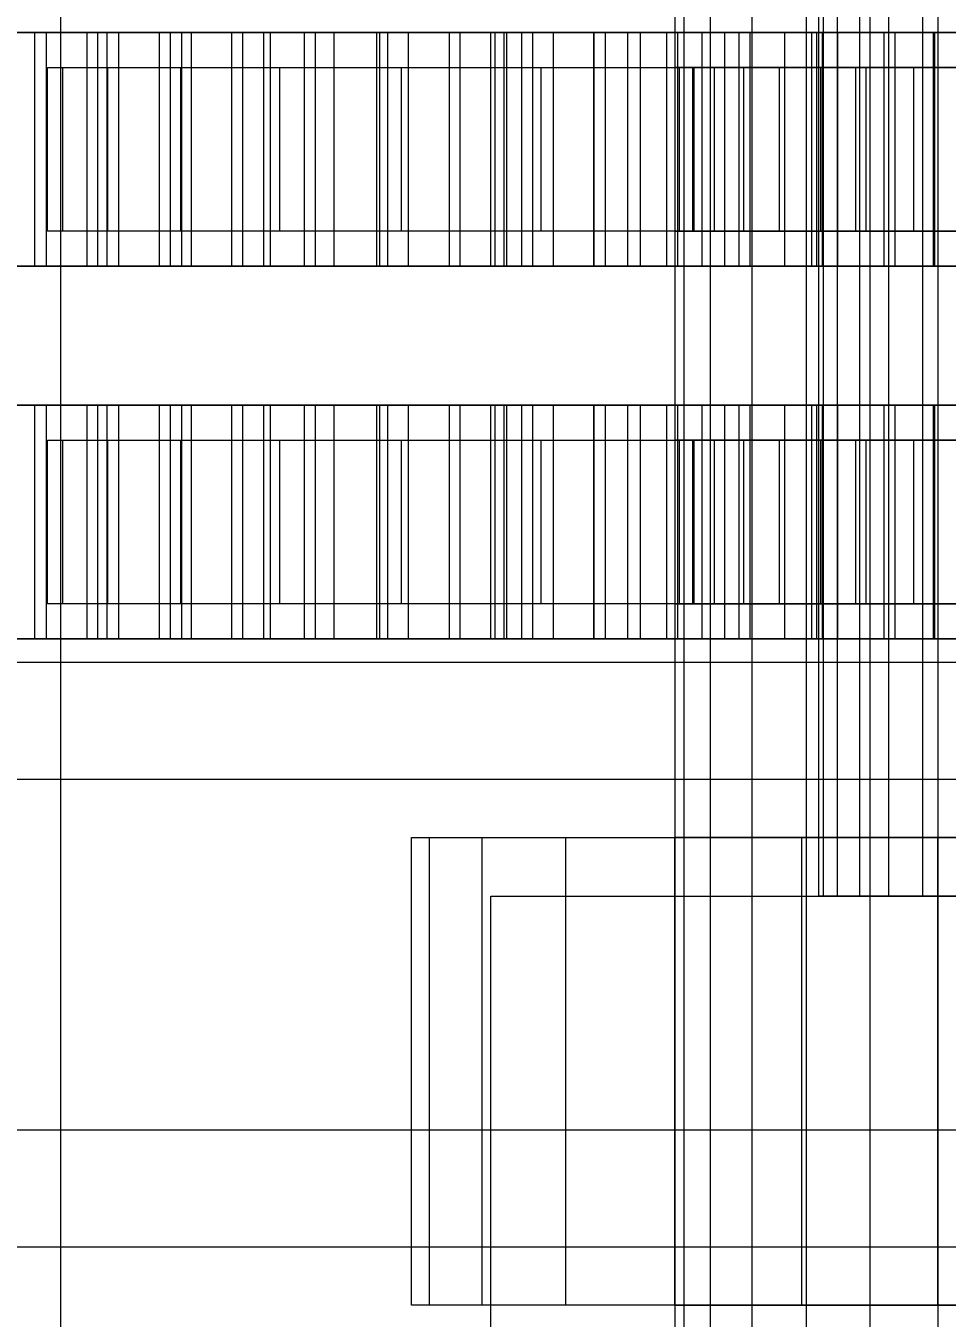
# Model space of a CAD drawing. Header units: millimetres. Extents: x -191664 to 191490, y -197311 to 10263.
# Drawn here: x 20756.7 to 20835.5, y -129306.1 to -129195.6 of the extents above; entities that cross this region are included whole.
import ezdxf

# ---------------------------------------------------------------- set-up
doc = ezdxf.new("R2010")
doc.units = ezdxf.units.MM
doc.layers.add('DET_secador_superior', color=7, linetype='Continuous', lineweight=0)
doc.layers.add('R15_COTAS_TRANSPORTE_P', color=1, linetype='Continuous', lineweight=0)
doc.dimstyles.new('PLANTA_20', dxfattribs={"dimtxt": 50, "dimasz": 30, "dimexe": 30, "dimexo": 16, "dimgap": 20, "dimtad": 1, "dimtih": 1, "dimtoh": 1, "dimdec": 1, "dimzin": 0, "dimdsep": 46, "dimcen": 0.09, "dimadec": 0, "dimazin": 0, "dimtfac": 1, "dimtdec": 4, "dimtofl": 0, "dimtmove": 0, "dimatfit": 3, "dimfxl": 1, "dimtolj": 1, "dimtzin": 0, "dimarcsym": 0})

# ---------------------------------------------------------------- blocks, each defined once
blk = doc.blocks.new('*D133')
at = {"layer": 'Defpoints', "color": 0, "transparency": 16777216}
for p in [(439.69, -194147.98), (217.89, -194406.09), (-500, -194490), (-500, -194490), (500, -194490)]:
    blk.add_point(p, dxfattribs=at)
at = {"layer": 'R15_COTAS_TRANSPORTE_P', "color": 0, "lineweight": -2, "transparency": 16777216}
blk.add_arc((-500, -194490), 722.77, 2.37834, 17.62166, dxfattribs=at)
at = {"layer": 'R15_COTAS_TRANSPORTE_P', "color": 0, "transparency": 16777216}
for points in [[(184.12, -194272.81), (193.59, -194269.58), (179.18, -194242.8)], [(227.15, -194459.9), (217.15, -194460.11), (222.77, -194490)]]:
    blk.add_solid(points, dxfattribs=at)

msp = doc.modelspace()

# ---------------------------------------------------------------- linework, layer by layer
at = {"layer": 'DET_secador_superior', "color": 9, "true_color": 0xbcc6c9}
for p, q in [((20812.21, -129080), (20812.21, -129340)), ((20812.98, -129080), (20812.98, -129340)), ((20815.23, -129080), (20815.23, -129340)), ((20818.8, -129080), (20818.8, -129340)), ((20823.46, -129080), (20823.46, -129340)), ((20828.89, -129080), (20828.89, -129340)), ((20834.71, -129080), (20834.71, -129340))]:
    msp.add_line(p, q, dxfattribs=at)
at = {"layer": 'DET_secador_superior', "color": 253, "true_color": 0xa6b3ba}
for p, q in [((20759.71, -129105), (20759.71, -129400)), ((20549.71, -129250), (20759.71, -129250)), ((20729.71, -129250), (20939.71, -129250)), ((20759.71, -129250), (20759.71, -129400)), ((20796.5, -129330), (20796.5, -129270)), ((20796.5, -129270), (20876.5, -129270))]:
    msp.add_line(p, q, dxfattribs=at)
at = {"layer": 'DET_secador_superior', "color": 253, "true_color": 0xabb8bc}
for p, q in [((20824.5, -129165), (20824.5, -129270)), ((20824.91, -129165), (20824.91, -129270)), ((20826.11, -129165), (20826.11, -129270)), ((20828.01, -129165), (20828.01, -129270)), ((20830.5, -129165), (20830.5, -129270)), ((20833.39, -129165), (20833.39, -129270)), ((20824.91, -129270), (20824.5, -129270)), ((20826.11, -129270), (20824.91, -129270)), ((20828.01, -129270), (20826.11, -129270)), ((20830.5, -129270), (20828.01, -129270)), ((20833.39, -129270), (20830.5, -129270)), ((20836.5, -129270), (20833.39, -129270))]:
    msp.add_line(p, q, dxfattribs=at)
at = {"layer": 'DET_secador_superior', "color": 8, "true_color": 0x657a85}
for p, q in [((20745.11, -129196.12), (20758.47, -129196.12)), ((20762.9, -129196.12), (20749.55, -129196.12)), ((20751.31, -129196.12), (20757.5, -129196.12)), ((20751.31, -129196.12), (20764.66, -129196.12)), ((20758.47, -129196.12), (20752.27, -129196.12)), ((20769.1, -129196.12), (20755.74, -129196.12)), ((20755.74, -129196.12), (20761.94, -129196.12)), ((20762.9, -129196.12), (20756.71, -129196.12)), ((20757.5, -129216.12), (20757.5, -129196.12)), ((20757.5, -129196.12), (20763.7, -129196.12)), ((20757.5, -129196.12), (20770.86, -129196.12)), ((20764.66, -129196.12), (20758.47, -129196.12)), ((20758.47, -129196.12), (20758.47, -129216.12)), ((20761.94, -129196.12), (20761.94, -129216.12)), ((20775.3, -129196.12), (20761.94, -129196.12)), ((20761.94, -129196.12), (20768.13, -129196.12)), ((20762.9, -129216.12), (20762.9, -129196.12)), ((20769.1, -129196.12), (20762.9, -129196.12)), ((20763.7, -129216.12), (20763.7, -129196.12)), ((20763.7, -129196.12), (20770.08, -129196.12)), ((20763.7, -129196.12), (20777.06, -129196.12)), ((20770.86, -129196.12), (20764.66, -129196.12)), ((20764.66, -129196.12), (20764.66, -129216.12)), ((20768.13, -129196.12), (20768.13, -129216.12)), ((20781.49, -129196.12), (20768.13, -129196.12)), ((20768.13, -129196.12), (20774.33, -129196.12)), ((20769.1, -129216.12), (20769.1, -129196.12)), ((20775.3, -129196.12), (20769.1, -129196.12)), ((20770.08, -129216.12), (20770.08, -129196.12)), ((20770.08, -129196.12), (20777.66, -129196.12)), ((20770.08, -129196.12), (20783.07, -129196.12)), ((20777.06, -129196.12), (20770.86, -129196.12)), ((20770.86, -129196.12), (20770.86, -129216.12)), ((20774.33, -129196.12), (20774.33, -129216.12)), ((20787.69, -129196.12), (20774.33, -129196.12)), ((20774.33, -129196.12), (20780.53, -129196.12)), ((20775.3, -129216.12), (20775.3, -129196.12)), ((20781.49, -129196.12), (20775.3, -129196.12)), ((20783.07, -129196.12), (20777.06, -129196.12)), ((20777.06, -129196.12), (20777.06, -129216.12)), ((20777.66, -129216.12), (20777.66, -129196.12)), ((20777.66, -129196.12), (20786.99, -129196.12)), ((20777.66, -129196.12), (20789.42, -129196.12)), ((20780.53, -129196.12), (20780.53, -129216.12)), ((20793.88, -129196.12), (20780.53, -129196.12)), ((20780.53, -129196.12), (20786.72, -129196.12)), ((20781.49, -129216.12), (20781.49, -129196.12)), ((20787.69, -129196.12), (20781.49, -129196.12)), ((20789.42, -129196.12), (20783.07, -129196.12)), ((20783.07, -129196.12), (20783.07, -129216.12)), ((20786.72, -129196.12), (20786.72, -129216.12)), ((20800.08, -129196.12), (20786.72, -129196.12)), ((20786.72, -129196.12), (20792.92, -129196.12)), ((20786.99, -129216.12), (20786.99, -129196.12)), ((20786.99, -129196.12), (20797.63, -129196.12)), ((20786.99, -129196.12), (20796.82, -129196.12)), ((20787.69, -129216.12), (20787.69, -129196.12)), ((20793.88, -129196.12), (20787.69, -129196.12)), ((20796.82, -129196.12), (20789.42, -129196.12)), ((20789.42, -129196.12), (20789.42, -129216.12)), ((20792.92, -129196.12), (20792.92, -129216.12)), ((20806.28, -129196.12), (20792.92, -129196.12)), ((20792.92, -129196.12), (20799.11, -129196.12)), ((20793.88, -129216.12), (20793.88, -129196.12)), ((20800.08, -129196.12), (20793.88, -129196.12)), ((20805.27, -129196.12), (20796.82, -129196.12)), ((20796.82, -129196.12), (20796.82, -129216.12)), ((20797.63, -129216.12), (20797.63, -129196.12)), ((20797.63, -129196.12), (20809.28, -129196.12)), ((20797.63, -129196.12), (20805.27, -129196.12)), ((20799.11, -129196.12), (20799.11, -129216.12)), ((20812.47, -129196.12), (20799.11, -129196.12)), ((20799.11, -129196.12), (20805.31, -129196.12)), ((20800.08, -129216.12), (20800.08, -129196.12)), ((20806.28, -129196.12), (20800.08, -129196.12)), ((20814.52, -129196.12), (20805.27, -129196.12)), ((20805.27, -129196.12), (20805.27, -129216.12)), ((20805.31, -129196.12), (20805.31, -129216.12)), ((20818.67, -129196.12), (20805.31, -129196.12)), ((20805.31, -129196.12), (20811.51, -129196.12)), ((20806.28, -129216.12), (20806.28, -129196.12)), ((20812.47, -129196.12), (20806.28, -129196.12)), ((20809.28, -129216.12), (20809.28, -129196.12)), ((20809.28, -129196.12), (20821.63, -129196.12)), ((20809.28, -129196.12), (20814.52, -129196.12)), ((20811.51, -129196.12), (20811.51, -129216.12)), ((20824.86, -129196.12), (20811.51, -129196.12)), ((20811.51, -129196.12), (20817.7, -129196.12)), ((20812.47, -129216.12), (20812.47, -129196.12)), ((20818.67, -129196.12), (20812.47, -129196.12)), ((20824.33, -129196.12), (20814.52, -129196.12)), ((20814.52, -129196.12), (20814.52, -129216.12)), ((20817.7, -129196.12), (20817.7, -129216.12)), ((20831.06, -129196.12), (20817.7, -129196.12)), ((20817.7, -129196.12), (20823.9, -129196.12)), ((20818.67, -129216.12), (20818.67, -129196.12)), ((20824.86, -129196.12), (20818.67, -129196.12)), ((20821.63, -129216.12), (20821.63, -129196.12)), ((20821.63, -129196.12), (20834.35, -129196.12)), ((20821.63, -129196.12), (20824.33, -129196.12)), ((20823.9, -129196.12), (20823.9, -129216.12)), ((20837.26, -129196.12), (20823.9, -129196.12)), ((20823.9, -129196.12), (20830.1, -129196.12)), ((20834.42, -129196.12), (20824.33, -129196.12)), ((20824.33, -129196.12), (20824.33, -129216.12)), ((20824.86, -129216.12), (20824.86, -129196.12)), ((20831.06, -129196.12), (20824.86, -129196.12)), ((20830.1, -129196.12), (20830.1, -129216.12)), ((20843.45, -129196.12), (20830.1, -129196.12)), ((20830.1, -129196.12), (20836.29, -129196.12)), ((20831.06, -129216.12), (20831.06, -129196.12)), ((20837.26, -129196.12), (20831.06, -129196.12)), ((20834.35, -129216.12), (20834.35, -129196.12)), ((20834.35, -129196.12), (20847.07, -129196.12)), ((20834.35, -129196.12), (20834.42, -129196.12)), ((20844.52, -129196.12), (20834.42, -129196.12)), ((20834.42, -129196.12), (20834.42, -129216.12)), ((20758.47, -129216.12), (20745.11, -129216.12)), ((20749.55, -129216.12), (20762.9, -129216.12)), ((20757.5, -129216.12), (20751.31, -129216.12)), ((20764.66, -129216.12), (20751.31, -129216.12)), ((20752.27, -129216.12), (20758.47, -129216.12)), ((20755.74, -129216.12), (20769.1, -129216.12)), ((20761.94, -129216.12), (20755.74, -129216.12)), ((20756.71, -129216.12), (20762.9, -129216.12)), ((20763.7, -129216.12), (20757.5, -129216.12)), ((20770.86, -129216.12), (20757.5, -129216.12)), ((20758.47, -129216.12), (20764.66, -129216.12)), ((20761.94, -129216.12), (20775.3, -129216.12)), ((20768.13, -129216.12), (20761.94, -129216.12)), ((20762.9, -129216.12), (20769.1, -129216.12)), ((20770.08, -129216.12), (20763.7, -129216.12)), ((20777.06, -129216.12), (20763.7, -129216.12)), ((20764.66, -129216.12), (20770.86, -129216.12)), ((20768.13, -129216.12), (20781.49, -129216.12)), ((20774.33, -129216.12), (20768.13, -129216.12)), ((20769.1, -129216.12), (20775.3, -129216.12)), ((20777.66, -129216.12), (20770.08, -129216.12)), ((20783.07, -129216.12), (20770.08, -129216.12)), ((20770.86, -129216.12), (20777.06, -129216.12)), ((20774.33, -129216.12), (20787.69, -129216.12)), ((20780.53, -129216.12), (20774.33, -129216.12)), ((20775.3, -129216.12), (20781.49, -129216.12)), ((20777.06, -129216.12), (20783.07, -129216.12)), ((20786.99, -129216.12), (20777.66, -129216.12)), ((20789.42, -129216.12), (20777.66, -129216.12)), ((20780.53, -129216.12), (20793.88, -129216.12)), ((20786.72, -129216.12), (20780.53, -129216.12)), ((20781.49, -129216.12), (20787.69, -129216.12)), ((20783.07, -129216.12), (20789.42, -129216.12)), ((20786.72, -129216.12), (20800.08, -129216.12)), ((20792.92, -129216.12), (20786.72, -129216.12)), ((20797.63, -129216.12), (20786.99, -129216.12)), ((20796.82, -129216.12), (20786.99, -129216.12)), ((20787.69, -129216.12), (20793.88, -129216.12)), ((20789.42, -129216.12), (20796.82, -129216.12)), ((20792.92, -129216.12), (20806.28, -129216.12)), ((20799.11, -129216.12), (20792.92, -129216.12)), ((20793.88, -129216.12), (20800.08, -129216.12)), ((20796.82, -129216.12), (20805.27, -129216.12)), ((20809.28, -129216.12), (20797.63, -129216.12)), ((20805.27, -129216.12), (20797.63, -129216.12)), ((20799.11, -129216.12), (20812.47, -129216.12)), ((20805.31, -129216.12), (20799.11, -129216.12)), ((20800.08, -129216.12), (20806.28, -129216.12)), ((20805.27, -129216.12), (20814.52, -129216.12)), ((20805.31, -129216.12), (20818.67, -129216.12)), ((20811.51, -129216.12), (20805.31, -129216.12)), ((20806.28, -129216.12), (20812.47, -129216.12)), ((20821.63, -129216.12), (20809.28, -129216.12)), ((20814.52, -129216.12), (20809.28, -129216.12)), ((20811.51, -129216.12), (20824.86, -129216.12)), ((20817.7, -129216.12), (20811.51, -129216.12)), ((20812.47, -129216.12), (20818.67, -129216.12)), ((20814.52, -129216.12), (20824.33, -129216.12)), ((20817.7, -129216.12), (20831.06, -129216.12)), ((20823.9, -129216.12), (20817.7, -129216.12)), ((20818.67, -129216.12), (20824.86, -129216.12)), ((20834.35, -129216.12), (20821.63, -129216.12)), ((20824.33, -129216.12), (20821.63, -129216.12)), ((20823.9, -129216.12), (20837.26, -129216.12)), ((20830.1, -129216.12), (20823.9, -129216.12)), ((20824.33, -129216.12), (20834.42, -129216.12)), ((20824.86, -129216.12), (20831.06, -129216.12)), ((20830.1, -129216.12), (20843.45, -129216.12)), ((20836.29, -129216.12), (20830.1, -129216.12)), ((20831.06, -129216.12), (20837.26, -129216.12)), ((20847.07, -129216.12), (20834.35, -129216.12)), ((20834.42, -129216.12), (20834.35, -129216.12)), ((20834.42, -129216.12), (20844.52, -129216.12)), ((20745.11, -129228), (20758.47, -129228)), ((20762.9, -129228), (20749.55, -129228)), ((20751.31, -129228), (20757.5, -129228)), ((20751.31, -129228), (20764.66, -129228)), ((20758.47, -129228), (20752.27, -129228)), ((20769.1, -129228), (20755.74, -129228)), ((20755.74, -129228), (20761.94, -129228)), ((20762.9, -129228), (20756.71, -129228)), ((20757.5, -129248), (20757.5, -129228)), ((20757.5, -129228), (20763.7, -129228)), ((20757.5, -129228), (20770.86, -129228)), ((20764.66, -129228), (20758.47, -129228)), ((20758.47, -129228), (20758.47, -129248)), ((20761.94, -129228), (20761.94, -129248)), ((20775.3, -129228), (20761.94, -129228)), ((20761.94, -129228), (20768.13, -129228)), ((20762.9, -129248), (20762.9, -129228)), ((20769.1, -129228), (20762.9, -129228)), ((20763.7, -129248), (20763.7, -129228)), ((20763.7, -129228), (20770.08, -129228)), ((20763.7, -129228), (20777.06, -129228)), ((20770.86, -129228), (20764.66, -129228)), ((20764.66, -129228), (20764.66, -129248)), ((20768.13, -129228), (20768.13, -129248)), ((20781.49, -129228), (20768.13, -129228)), ((20768.13, -129228), (20774.33, -129228)), ((20769.1, -129248), (20769.1, -129228)), ((20775.3, -129228), (20769.1, -129228)), ((20770.08, -129248), (20770.08, -129228)), ((20770.08, -129228), (20777.66, -129228)), ((20770.08, -129228), (20783.07, -129228)), ((20777.06, -129228), (20770.86, -129228)), ((20770.86, -129228), (20770.86, -129248)), ((20774.33, -129228), (20774.33, -129248)), ((20787.69, -129228), (20774.33, -129228)), ((20774.33, -129228), (20780.53, -129228)), ((20775.3, -129248), (20775.3, -129228)), ((20781.49, -129228), (20775.3, -129228)), ((20783.07, -129228), (20777.06, -129228)), ((20777.06, -129228), (20777.06, -129248)), ((20777.66, -129248), (20777.66, -129228)), ((20777.66, -129228), (20786.99, -129228)), ((20777.66, -129228), (20789.42, -129228)), ((20780.53, -129228), (20780.53, -129248)), ((20793.88, -129228), (20780.53, -129228)), ((20780.53, -129228), (20786.72, -129228)), ((20781.49, -129248), (20781.49, -129228)), ((20787.69, -129228), (20781.49, -129228)), ((20789.42, -129228), (20783.07, -129228)), ((20783.07, -129228), (20783.07, -129248)), ((20786.72, -129228), (20786.72, -129248)), ((20800.08, -129228), (20786.72, -129228)), ((20786.72, -129228), (20792.92, -129228)), ((20786.99, -129248), (20786.99, -129228)), ((20786.99, -129228), (20797.63, -129228)), ((20786.99, -129228), (20796.82, -129228)), ((20787.69, -129248), (20787.69, -129228)), ((20793.88, -129228), (20787.69, -129228)), ((20796.82, -129228), (20789.42, -129228)), ((20789.42, -129228), (20789.42, -129248)), ((20792.92, -129228), (20792.92, -129248)), ((20806.28, -129228), (20792.92, -129228)), ((20792.92, -129228), (20799.11, -129228)), ((20793.88, -129248), (20793.88, -129228)), ((20800.08, -129228), (20793.88, -129228)), ((20805.27, -129228), (20796.82, -129228)), ((20796.82, -129228), (20796.82, -129248)), ((20797.63, -129248), (20797.63, -129228)), ((20797.63, -129228), (20809.28, -129228)), ((20797.63, -129228), (20805.27, -129228)), ((20799.11, -129228), (20799.11, -129248)), ((20812.47, -129228), (20799.11, -129228)), ((20799.11, -129228), (20805.31, -129228)), ((20800.08, -129248), (20800.08, -129228)), ((20806.28, -129228), (20800.08, -129228)), ((20814.52, -129228), (20805.27, -129228)), ((20805.27, -129228), (20805.27, -129248)), ((20805.31, -129228), (20805.31, -129248)), ((20818.67, -129228), (20805.31, -129228)), ((20805.31, -129228), (20811.51, -129228)), ((20806.28, -129248), (20806.28, -129228)), ((20812.47, -129228), (20806.28, -129228)), ((20809.28, -129248), (20809.28, -129228)), ((20809.28, -129228), (20821.63, -129228)), ((20809.28, -129228), (20814.52, -129228)), ((20811.51, -129228), (20811.51, -129248)), ((20824.86, -129228), (20811.51, -129228)), ((20811.51, -129228), (20817.7, -129228)), ((20812.47, -129248), (20812.47, -129228)), ((20818.67, -129228), (20812.47, -129228)), ((20824.33, -129228), (20814.52, -129228)), ((20814.52, -129228), (20814.52, -129248)), ((20817.7, -129228), (20817.7, -129248)), ((20831.06, -129228), (20817.7, -129228)), ((20817.7, -129228), (20823.9, -129228)), ((20818.67, -129248), (20818.67, -129228)), ((20824.86, -129228), (20818.67, -129228)), ((20821.63, -129248), (20821.63, -129228)), ((20821.63, -129228), (20834.35, -129228)), ((20821.63, -129228), (20824.33, -129228)), ((20823.9, -129228), (20823.9, -129248)), ((20837.26, -129228), (20823.9, -129228)), ((20823.9, -129228), (20830.1, -129228)), ((20834.42, -129228), (20824.33, -129228)), ((20824.33, -129228), (20824.33, -129248)), ((20824.86, -129248), (20824.86, -129228)), ((20831.06, -129228), (20824.86, -129228)), ((20830.1, -129228), (20830.1, -129248)), ((20843.45, -129228), (20830.1, -129228)), ((20830.1, -129228), (20836.29, -129228)), ((20831.06, -129248), (20831.06, -129228)), ((20837.26, -129228), (20831.06, -129228)), ((20834.35, -129248), (20834.35, -129228)), ((20834.35, -129228), (20847.07, -129228)), ((20834.35, -129228), (20834.42, -129228)), ((20844.52, -129228), (20834.42, -129228)), ((20834.42, -129228), (20834.42, -129248)), ((20758.47, -129248), (20745.11, -129248)), ((20749.55, -129248), (20762.9, -129248)), ((20757.5, -129248), (20751.31, -129248)), ((20764.66, -129248), (20751.31, -129248)), ((20752.27, -129248), (20758.47, -129248)), ((20755.74, -129248), (20769.1, -129248)), ((20761.94, -129248), (20755.74, -129248)), ((20756.71, -129248), (20762.9, -129248)), ((20763.7, -129248), (20757.5, -129248)), ((20770.86, -129248), (20757.5, -129248)), ((20758.47, -129248), (20764.66, -129248)), ((20761.94, -129248), (20775.3, -129248)), ((20768.13, -129248), (20761.94, -129248)), ((20762.9, -129248), (20769.1, -129248)), ((20770.08, -129248), (20763.7, -129248)), ((20777.06, -129248), (20763.7, -129248)), ((20764.66, -129248), (20770.86, -129248)), ((20768.13, -129248), (20781.49, -129248)), ((20774.33, -129248), (20768.13, -129248)), ((20769.1, -129248), (20775.3, -129248)), ((20777.66, -129248), (20770.08, -129248)), ((20783.07, -129248), (20770.08, -129248)), ((20770.86, -129248), (20777.06, -129248)), ((20774.33, -129248), (20787.69, -129248)), ((20780.53, -129248), (20774.33, -129248)), ((20775.3, -129248), (20781.49, -129248)), ((20777.06, -129248), (20783.07, -129248)), ((20786.99, -129248), (20777.66, -129248)), ((20789.42, -129248), (20777.66, -129248)), ((20780.53, -129248), (20793.88, -129248)), ((20786.72, -129248), (20780.53, -129248)), ((20781.49, -129248), (20787.69, -129248)), ((20783.07, -129248), (20789.42, -129248)), ((20786.72, -129248), (20800.08, -129248)), ((20792.92, -129248), (20786.72, -129248)), ((20797.63, -129248), (20786.99, -129248)), ((20796.82, -129248), (20786.99, -129248)), ((20787.69, -129248), (20793.88, -129248)), ((20789.42, -129248), (20796.82, -129248)), ((20792.92, -129248), (20806.28, -129248)), ((20799.11, -129248), (20792.92, -129248)), ((20793.88, -129248), (20800.08, -129248)), ((20796.82, -129248), (20805.27, -129248)), ((20809.28, -129248), (20797.63, -129248)), ((20805.27, -129248), (20797.63, -129248)), ((20799.11, -129248), (20812.47, -129248)), ((20805.31, -129248), (20799.11, -129248)), ((20800.08, -129248), (20806.28, -129248)), ((20805.27, -129248), (20814.52, -129248)), ((20805.31, -129248), (20818.67, -129248)), ((20811.51, -129248), (20805.31, -129248)), ((20806.28, -129248), (20812.47, -129248)), ((20821.63, -129248), (20809.28, -129248)), ((20814.52, -129248), (20809.28, -129248)), ((20811.51, -129248), (20824.86, -129248)), ((20817.7, -129248), (20811.51, -129248)), ((20812.47, -129248), (20818.67, -129248)), ((20814.52, -129248), (20824.33, -129248)), ((20817.7, -129248), (20831.06, -129248)), ((20823.9, -129248), (20817.7, -129248)), ((20818.67, -129248), (20824.86, -129248)), ((20834.35, -129248), (20821.63, -129248)), ((20824.33, -129248), (20821.63, -129248)), ((20823.9, -129248), (20837.26, -129248)), ((20830.1, -129248), (20823.9, -129248)), ((20824.33, -129248), (20834.42, -129248)), ((20824.86, -129248), (20831.06, -129248)), ((20830.1, -129248), (20843.45, -129248)), ((20836.29, -129248), (20830.1, -129248)), ((20831.06, -129248), (20837.26, -129248)), ((20847.07, -129248), (20834.35, -129248)), ((20834.42, -129248), (20834.35, -129248)), ((20834.42, -129248), (20844.52, -129248))]:
    msp.add_line(p, q, dxfattribs=at)
at = {"layer": 'DET_secador_superior', "color": 252, "true_color": 0x8ba19a}
for p, q in [((20796.5, -129216.12), (20796.5, -129196.12)), ((20796.5, -129196.12), (20797.86, -129196.12)), ((20796.5, -129196.12), (20824.5, -129196.12)), ((20797.86, -129216.12), (20797.86, -129196.12)), ((20797.86, -129196.12), (20801.86, -129196.12)), ((20797.86, -129196.12), (20824.91, -129196.12)), ((20801.86, -129216.12), (20801.86, -129196.12)), ((20801.86, -129196.12), (20808.21, -129196.12)), ((20801.86, -129196.12), (20826.11, -129196.12)), ((20808.21, -129216.12), (20808.21, -129196.12)), ((20808.21, -129196.12), (20816.5, -129196.12)), ((20808.21, -129196.12), (20828.01, -129196.12)), ((20816.5, -129216.12), (20816.5, -129196.12)), ((20816.5, -129196.12), (20826.15, -129196.12)), ((20816.5, -129196.12), (20830.5, -129196.12)), ((20824.91, -129196.12), (20824.5, -129196.12)), ((20824.5, -129196.12), (20824.5, -129216.12)), ((20826.11, -129196.12), (20824.91, -129196.12)), ((20824.91, -129196.12), (20824.91, -129216.12)), ((20828.01, -129196.12), (20826.11, -129196.12)), ((20826.11, -129196.12), (20826.11, -129216.12)), ((20826.15, -129216.12), (20826.15, -129196.12)), ((20826.15, -129196.12), (20836.5, -129196.12)), ((20826.15, -129196.12), (20833.39, -129196.12)), ((20830.5, -129196.12), (20828.01, -129196.12)), ((20828.01, -129196.12), (20828.01, -129216.12)), ((20833.39, -129196.12), (20830.5, -129196.12)), ((20830.5, -129196.12), (20830.5, -129216.12)), ((20836.5, -129196.12), (20833.39, -129196.12)), ((20833.39, -129196.12), (20833.39, -129216.12)), ((20758.6, -129213.12), (20758.6, -129199.12)), ((20758.6, -129199.12), (20759.89, -129199.12)), ((20758.6, -129199.12), (20812.21, -129199.12)), ((20759.89, -129213.12), (20759.89, -129199.12)), ((20759.89, -129199.12), (20763.74, -129199.12)), ((20759.89, -129199.12), (20812.6, -129199.12)), ((20763.74, -129213.12), (20763.74, -129199.12)), ((20763.74, -129199.12), (20770, -129199.12)), ((20763.74, -129199.12), (20813.73, -129199.12)), ((20770, -129213.12), (20770, -129199.12)), ((20770, -129199.12), (20778.46, -129199.12)), ((20770, -129199.12), (20815.58, -129199.12)), ((20778.46, -129213.12), (20778.46, -129199.12)), ((20778.46, -129199.12), (20788.84, -129199.12)), ((20778.46, -129199.12), (20818.08, -129199.12)), ((20788.84, -129213.12), (20788.84, -129199.12)), ((20788.84, -129199.12), (20800.78, -129199.12)), ((20788.84, -129199.12), (20821.15, -129199.12)), ((20800.78, -129213.12), (20800.78, -129199.12)), ((20800.78, -129199.12), (20813.88, -129199.12)), ((20800.78, -129199.12), (20824.68, -129199.12)), ((20812.6, -129199.12), (20812.21, -129199.12)), ((20812.21, -129199.12), (20812.21, -129213.12)), ((20813.73, -129199.12), (20812.6, -129199.12)), ((20812.6, -129199.12), (20812.6, -129213.12)), ((20815.58, -129199.12), (20813.73, -129199.12)), ((20813.73, -129199.12), (20813.73, -129213.12)), ((20813.88, -129213.12), (20813.88, -129199.12)), ((20813.88, -129199.12), (20827.69, -129199.12)), ((20813.88, -129199.12), (20828.55, -129199.12)), ((20818.08, -129199.12), (20815.58, -129199.12)), ((20815.58, -129199.12), (20815.58, -129213.12)), ((20821.15, -129199.12), (20818.08, -129199.12)), ((20818.08, -129199.12), (20818.08, -129213.12)), ((20824.68, -129199.12), (20821.15, -129199.12)), ((20821.15, -129199.12), (20821.15, -129213.12)), ((20828.55, -129199.12), (20824.68, -129199.12)), ((20824.68, -129199.12), (20824.68, -129213.12)), ((20827.69, -129213.12), (20827.69, -129199.12)), ((20827.69, -129199.12), (20841.74, -129199.12)), ((20827.69, -129199.12), (20832.64, -129199.12)), ((20832.64, -129199.12), (20828.55, -129199.12)), ((20828.55, -129199.12), (20828.55, -129213.12)), ((20836.79, -129199.12), (20832.64, -129199.12)), ((20832.64, -129199.12), (20832.64, -129213.12)), ((20759.89, -129213.12), (20758.6, -129213.12)), ((20812.21, -129213.12), (20758.6, -129213.12)), ((20763.74, -129213.12), (20759.89, -129213.12)), ((20812.6, -129213.12), (20759.89, -129213.12)), ((20770, -129213.12), (20763.74, -129213.12)), ((20813.73, -129213.12), (20763.74, -129213.12)), ((20778.46, -129213.12), (20770, -129213.12)), ((20815.58, -129213.12), (20770, -129213.12)), ((20788.84, -129213.12), (20778.46, -129213.12)), ((20818.08, -129213.12), (20778.46, -129213.12)), ((20800.78, -129213.12), (20788.84, -129213.12)), ((20821.15, -129213.12), (20788.84, -129213.12)), ((20813.88, -129213.12), (20800.78, -129213.12)), ((20824.68, -129213.12), (20800.78, -129213.12)), ((20812.21, -129213.12), (20812.6, -129213.12)), ((20812.6, -129213.12), (20813.73, -129213.12)), ((20813.73, -129213.12), (20815.58, -129213.12)), ((20827.69, -129213.12), (20813.88, -129213.12)), ((20828.55, -129213.12), (20813.88, -129213.12)), ((20815.58, -129213.12), (20818.08, -129213.12)), ((20818.08, -129213.12), (20821.15, -129213.12)), ((20821.15, -129213.12), (20824.68, -129213.12)), ((20824.68, -129213.12), (20828.55, -129213.12)), ((20841.74, -129213.12), (20827.69, -129213.12)), ((20832.64, -129213.12), (20827.69, -129213.12)), ((20828.55, -129213.12), (20832.64, -129213.12)), ((20832.64, -129213.12), (20836.79, -129213.12)), ((20797.86, -129216.12), (20796.5, -129216.12)), ((20824.5, -129216.12), (20796.5, -129216.12)), ((20801.86, -129216.12), (20797.86, -129216.12)), ((20824.91, -129216.12), (20797.86, -129216.12)), ((20808.21, -129216.12), (20801.86, -129216.12)), ((20826.11, -129216.12), (20801.86, -129216.12)), ((20816.5, -129216.12), (20808.21, -129216.12)), ((20828.01, -129216.12), (20808.21, -129216.12)), ((20826.15, -129216.12), (20816.5, -129216.12)), ((20830.5, -129216.12), (20816.5, -129216.12)), ((20824.5, -129216.12), (20824.91, -129216.12)), ((20824.91, -129216.12), (20826.11, -129216.12)), ((20826.11, -129216.12), (20828.01, -129216.12)), ((20836.5, -129216.12), (20826.15, -129216.12)), ((20833.39, -129216.12), (20826.15, -129216.12)), ((20828.01, -129216.12), (20830.5, -129216.12)), ((20830.5, -129216.12), (20833.39, -129216.12)), ((20833.39, -129216.12), (20836.5, -129216.12)), ((20796.5, -129248), (20796.5, -129228)), ((20796.5, -129228), (20797.86, -129228)), ((20796.5, -129228), (20824.5, -129228)), ((20797.86, -129248), (20797.86, -129228)), ((20797.86, -129228), (20801.86, -129228)), ((20797.86, -129228), (20824.91, -129228)), ((20801.86, -129248), (20801.86, -129228)), ((20801.86, -129228), (20808.21, -129228)), ((20801.86, -129228), (20826.11, -129228)), ((20808.21, -129248), (20808.21, -129228)), ((20808.21, -129228), (20816.5, -129228)), ((20808.21, -129228), (20828.01, -129228)), ((20816.5, -129248), (20816.5, -129228)), ((20816.5, -129228), (20826.15, -129228)), ((20816.5, -129228), (20830.5, -129228)), ((20824.91, -129228), (20824.5, -129228)), ((20824.5, -129228), (20824.5, -129248)), ((20826.11, -129228), (20824.91, -129228)), ((20824.91, -129228), (20824.91, -129248)), ((20828.01, -129228), (20826.11, -129228)), ((20826.11, -129228), (20826.11, -129248)), ((20826.15, -129248), (20826.15, -129228)), ((20826.15, -129228), (20836.5, -129228)), ((20826.15, -129228), (20833.39, -129228)), ((20830.5, -129228), (20828.01, -129228)), ((20828.01, -129228), (20828.01, -129248)), ((20833.39, -129228), (20830.5, -129228)), ((20830.5, -129228), (20830.5, -129248)), ((20836.5, -129228), (20833.39, -129228)), ((20833.39, -129228), (20833.39, -129248)), ((20758.6, -129245), (20758.6, -129231)), ((20758.6, -129231), (20759.89, -129231)), ((20758.6, -129231), (20812.21, -129231)), ((20759.89, -129245), (20759.89, -129231)), ((20759.89, -129231), (20763.74, -129231)), ((20759.89, -129231), (20812.6, -129231)), ((20763.74, -129245), (20763.74, -129231)), ((20763.74, -129231), (20770, -129231)), ((20763.74, -129231), (20813.73, -129231)), ((20770, -129245), (20770, -129231)), ((20770, -129231), (20778.46, -129231)), ((20770, -129231), (20815.58, -129231)), ((20778.46, -129245), (20778.46, -129231)), ((20778.46, -129231), (20788.84, -129231)), ((20778.46, -129231), (20818.08, -129231)), ((20788.84, -129245), (20788.84, -129231)), ((20788.84, -129231), (20800.78, -129231)), ((20788.84, -129231), (20821.15, -129231)), ((20800.78, -129245), (20800.78, -129231)), ((20800.78, -129231), (20813.88, -129231)), ((20800.78, -129231), (20824.68, -129231)), ((20812.6, -129231), (20812.21, -129231)), ((20812.21, -129231), (20812.21, -129245)), ((20813.73, -129231), (20812.6, -129231)), ((20812.6, -129231), (20812.6, -129245)), ((20815.58, -129231), (20813.73, -129231)), ((20813.73, -129231), (20813.73, -129245)), ((20813.88, -129245), (20813.88, -129231)), ((20813.88, -129231), (20827.69, -129231)), ((20813.88, -129231), (20828.55, -129231)), ((20818.08, -129231), (20815.58, -129231)), ((20815.58, -129231), (20815.58, -129245)), ((20821.15, -129231), (20818.08, -129231)), ((20818.08, -129231), (20818.08, -129245)), ((20824.68, -129231), (20821.15, -129231)), ((20821.15, -129231), (20821.15, -129245)), ((20828.55, -129231), (20824.68, -129231)), ((20824.68, -129231), (20824.68, -129245)), ((20827.69, -129245), (20827.69, -129231)), ((20827.69, -129231), (20841.74, -129231)), ((20827.69, -129231), (20832.64, -129231)), ((20832.64, -129231), (20828.55, -129231)), ((20828.55, -129231), (20828.55, -129245)), ((20836.79, -129231), (20832.64, -129231)), ((20832.64, -129231), (20832.64, -129245)), ((20759.89, -129245), (20758.6, -129245)), ((20812.21, -129245), (20758.6, -129245)), ((20763.74, -129245), (20759.89, -129245)), ((20812.6, -129245), (20759.89, -129245)), ((20770, -129245), (20763.74, -129245)), ((20813.73, -129245), (20763.74, -129245)), ((20778.46, -129245), (20770, -129245)), ((20815.58, -129245), (20770, -129245)), ((20788.84, -129245), (20778.46, -129245)), ((20818.08, -129245), (20778.46, -129245)), ((20800.78, -129245), (20788.84, -129245)), ((20821.15, -129245), (20788.84, -129245)), ((20813.88, -129245), (20800.78, -129245)), ((20824.68, -129245), (20800.78, -129245)), ((20812.21, -129245), (20812.6, -129245)), ((20812.6, -129245), (20813.73, -129245)), ((20813.73, -129245), (20815.58, -129245)), ((20827.69, -129245), (20813.88, -129245)), ((20828.55, -129245), (20813.88, -129245)), ((20815.58, -129245), (20818.08, -129245)), ((20818.08, -129245), (20821.15, -129245)), ((20821.15, -129245), (20824.68, -129245)), ((20824.68, -129245), (20828.55, -129245)), ((20841.74, -129245), (20827.69, -129245)), ((20832.64, -129245), (20827.69, -129245)), ((20828.55, -129245), (20832.64, -129245)), ((20832.64, -129245), (20836.79, -129245)), ((20797.86, -129248), (20796.5, -129248)), ((20824.5, -129248), (20796.5, -129248)), ((20801.86, -129248), (20797.86, -129248)), ((20824.91, -129248), (20797.86, -129248)), ((20808.21, -129248), (20801.86, -129248)), ((20826.11, -129248), (20801.86, -129248)), ((20816.5, -129248), (20808.21, -129248)), ((20828.01, -129248), (20808.21, -129248)), ((20826.15, -129248), (20816.5, -129248)), ((20830.5, -129248), (20816.5, -129248)), ((20824.5, -129248), (20824.91, -129248)), ((20824.91, -129248), (20826.11, -129248)), ((20826.11, -129248), (20828.01, -129248)), ((20836.5, -129248), (20826.15, -129248)), ((20833.39, -129248), (20826.15, -129248)), ((20828.01, -129248), (20830.5, -129248)), ((20830.5, -129248), (20833.39, -129248)), ((20833.39, -129248), (20836.5, -129248)), ((20789.71, -129305), (20789.71, -129265)), ((20789.71, -129265), (20791.25, -129265)), ((20789.71, -129265), (20812.21, -129265)), ((20791.25, -129305), (20791.25, -129265)), ((20791.25, -129265), (20795.74, -129265)), ((20791.25, -129265), (20812.98, -129265)), ((20795.74, -129305), (20795.74, -129265)), ((20795.74, -129265), (20802.89, -129265)), ((20795.74, -129265), (20815.23, -129265)), ((20802.89, -129305), (20802.89, -129265)), ((20802.89, -129265), (20812.21, -129265)), ((20802.89, -129265), (20818.8, -129265)), ((20812.21, -129305), (20812.21, -129265)), ((20812.21, -129265), (20823.07, -129265)), ((20812.21, -129265), (20823.46, -129265)), ((20812.98, -129265), (20812.21, -129265)), ((20815.23, -129265), (20812.98, -129265)), ((20812.98, -129265), (20812.98, -129305)), ((20818.8, -129265), (20815.23, -129265)), ((20815.23, -129265), (20815.23, -129305)), ((20823.46, -129265), (20818.8, -129265)), ((20818.8, -129265), (20818.8, -129305)), ((20823.07, -129305), (20823.07, -129265)), ((20823.07, -129265), (20834.71, -129265)), ((20823.07, -129265), (20828.89, -129265)), ((20828.89, -129265), (20823.46, -129265)), ((20823.46, -129265), (20823.46, -129305)), ((20834.71, -129265), (20828.89, -129265)), ((20828.89, -129265), (20828.89, -129305)), ((20834.71, -129305), (20834.71, -129265)), ((20834.71, -129265), (20846.36, -129265)), ((20840.54, -129265), (20834.71, -129265)), ((20791.25, -129305), (20789.71, -129305)), ((20812.21, -129305), (20789.71, -129305)), ((20795.74, -129305), (20791.25, -129305)), ((20812.98, -129305), (20791.25, -129305)), ((20802.89, -129305), (20795.74, -129305)), ((20815.23, -129305), (20795.74, -129305)), ((20812.21, -129305), (20802.89, -129305)), ((20818.8, -129305), (20802.89, -129305)), ((20823.07, -129305), (20812.21, -129305)), ((20823.46, -129305), (20812.21, -129305)), ((20812.21, -129305), (20812.98, -129305)), ((20812.98, -129305), (20815.23, -129305)), ((20815.23, -129305), (20818.8, -129305)), ((20818.8, -129305), (20823.46, -129305)), ((20834.71, -129305), (20823.07, -129305)), ((20828.89, -129305), (20823.07, -129305)), ((20823.46, -129305), (20828.89, -129305)), ((20828.89, -129305), (20834.71, -129305)), ((20846.36, -129305), (20834.71, -129305)), ((20834.71, -129305), (20840.54, -129305))]:
    msp.add_line(p, q, dxfattribs=at)
at = {"layer": 'DET_secador_superior', "color": 117, "true_color": 0x356c64}
msp.add_line((20739.71, -129260), (20929.71, -129260), dxfattribs=at)
at = {"layer": 'DET_secador_superior', "color": 142, "true_color": 0x159eb4}
msp.add_line((20709.71, -129290), (20899.71, -129290), dxfattribs=at)
at = {"layer": 'DET_secador_superior', "color": 9, "true_color": 0xb8c6c1}
msp.add_line((1104.71, -129300), (20854.71, -129300), dxfattribs=at)
at = {"layer": 'DET_secador_superior', "color": 251, "true_color": 0x536a64}
msp.add_line((1104.71, -129300), (21104.71, -129300), dxfattribs=at)
at = {"layer": 'DET_secador_superior', "color": 254, "true_color": 0xd8e0dc}
msp.add_line((19453.05, -129300), (21089.71, -129300), dxfattribs=at)

# ---------------------------------------------------------------- dimensions: what is measured, and where the dimension line sits
at = {"layer": 'R15_COTAS_TRANSPORTE_P'}
dim = msp.add_angular_dim_2l(base=(217.89, -194406.09), line1=((-500, -194490), (500, -194490)), line2=((-500, -194490), (439.69, -194147.98)), dimstyle='PLANTA_20', dxfattribs=at)
dim.commit()
dim.dimension.update_dxf_attribs({"geometry": '*D133', "text_midpoint": (191490.46, -33543.69)})

doc.saveas('drawing.dxf')
